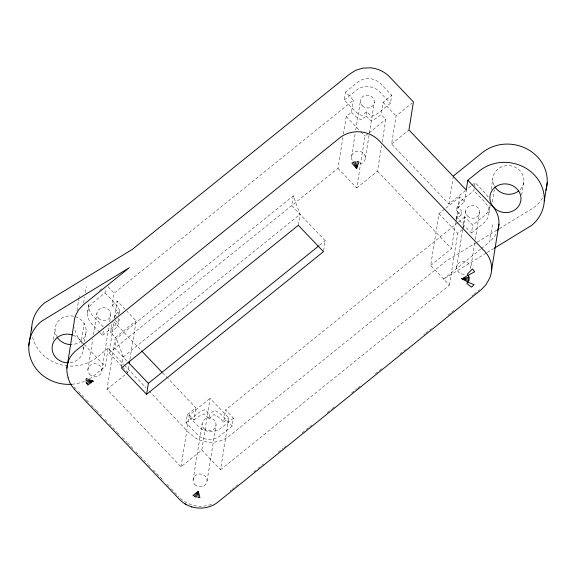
<?xml version="1.0" encoding="UTF-8"?>
<svg xmlns="http://www.w3.org/2000/svg" width="576" height="576" viewBox="0 0 576 576"><rect width="100%" height="100%" fill="white"/><g stroke="black" fill="none" stroke-linecap="round" stroke-linejoin="round"><path stroke-width="0.43" stroke-dasharray="2.88 2.16" d="M53.366 339.538L55.037 329.098M76.954 310.543L78.905 298.361M79.042 297.497L79.322 295.754M83.635 303.048L84.607 296.957M85.306 292.608L86.285 286.517M83.758 343.922L81.295 341.345L84.226 323.078M87.516 312.97L88.783 305.057M83.196 349.61L83.894 345.262M84.449 341.784L86.119 331.344M87.869 369.677L92.779 339.034M93.478 334.656L96.84 313.646M99.598 332.215L91.699 323.942A16.373 15.041 9 0 1 92.894 302.695L105.034 292.903L105.739 288.504M100.21 332.856L102.643 335.398L103.766 328.363M118.994 315.295L117.713 311.926L112.169 305.352L114.12 293.17L353.398 100.166L345.578 91.98L357.718 82.188A16.373 15.041 9.1 0 1 380.794 83.858L391.738 95.321L390.47 103.241L378.331 113.026L374.818 115.171L371.196 116.266L366.818 111.686L361.973 115.603L358.495 113.99L355.255 111.355L344.311 99.9L345.578 91.98M101.858 370.685L109.145 325.159M109.706 321.66L110.83 314.654M89.323 378.814A38.981 35.806 9.1 0 0 93.701 375.775L105.264 366.451L108.187 348.178L123.696 364.428M201.809 450.058L220.565 469.699L228.859 417.931L210.103 398.29L201.809 450.058L181.001 466.834L107.021 389.347L115.315 337.579L110.628 332.669L112.435 321.372M114.278 318.355L114.826 314.95L119.678 311.033L118.39 307.663L115.978 304.358L105.034 292.903M121.781 366.228L109.073 352.922L114.134 321.336M114.696 317.822L117.367 301.154L126.439 310.658M119.268 313.589L119.678 311.033M110.628 332.669C115.02 329.566 119.29 325.31 119.196 319.529L117.014 317.239M298.296 225.295L300.053 214.337L293.278 195.862L116.417 338.515L114.854 348.257L127.49 361.49M121.572 367.106L123.192 356.99L116.417 338.515M107.021 389.347L127.829 372.564L128.952 365.544M129.938 359.402L136.123 320.796L127.044 311.292M457.891 222.588L225.605 409.946L233.417 418.133L232.15 426.053L220.5 435.449A16.387 15.055 9.2 0 1 197.374 434.628L185.998 422.712L187.265 414.799L195.934 407.801L168.149 378.698M181.001 466.834L189.295 415.073L210.103 398.29M189.295 415.073L193.982 419.983L195.934 407.801M193.104 479.902L202.082 423.878M193.982 419.983L200.383 415.303L204.343 413.935L208.958 418.529L209.642 414.266L214.459 410.378C222.113 413.158 226.238 420.948 232.15 426.053M207.094 480.917L216.065 424.886M208.958 418.529L213.775 414.641C217.879 415.872 220.831 419.09 223.654 422.129L225.605 409.946M293.278 195.862L291.715 205.603L325.224 240.703L323.604 250.826M109.073 352.922L337.954 168.307L342.871 137.599M343.433 134.093L346.241 116.539L351.446 112.349L353.398 100.166M351.425 157.09L355.212 133.452M355.766 129.953L360.396 101.059M351.446 112.349L357.818 118.253L361.289 119.866L366.142 115.949L366.818 111.686M337.954 168.307L356.71 187.956L364.997 136.188L368.467 133.387M365.407 158.105L374.386 102.074M366.142 115.949L370.512 120.528L374.134 119.434L377.647 117.288L381.118 114.494L383.069 102.312L391.738 95.321M356.71 187.956L377.51 171.173L381.586 145.728M382.154 142.214L385.805 119.405L381.118 114.494M465.559 190.57L448.913 203.998L391.608 143.971L396.094 115.956L412.042 103.09M220.565 469.699L449.438 285.091L430.682 265.442L438.977 213.674L445.219 208.642M448.913 203.998L453.262 176.861M456.617 220.529L456.106 219.182L460.958 215.266L456.581 210.686C456.725 200.678 467.726 196.589 473.825 190.548L474.386 187.034M456.106 219.182L456.79 214.92L461.635 211.003L457.265 206.424M430.682 265.442L451.49 248.659L455.71 222.336M456.271 218.83L459.785 196.891L464.472 201.809L458.237 207.526L456.581 210.686M449.438 285.091L457.733 233.323L462.931 229.126M460.958 215.266L461.635 211.003M464.472 201.809L466.423 189.626L471.089 185.861M456.66 267.322L462.686 229.68M462.83 228.802L465.631 211.291M463.068 228.276L464.882 216.943L472.702 225.13L471.434 233.05L460.49 221.587L458.071 218.29L456.79 214.92M474.53 186.149L475.092 182.635L486.036 194.09L488.455 197.395M474.71 242.942L470.65 268.337A7.02 6.444 9.1 0 0 462.996 261.382A7.02 6.444 9.1 0 0 456.847 269.194A7.02 6.444 9.1 0 0 466.279 273.881M475.272 239.443L479.621 212.306M491.134 189.274L492.804 178.834M488.945 212.983L490.212 205.063A16.373 15.041 9.1 0 1 487.606 212.422L484.834 215.345L472.702 225.13M492.336 201.888L494.287 189.713M481.37 248.537L489.73 241.798L492.653 223.531M521.662 195.005L523.886 181.08M119.196 319.529L117.547 322.69L114.775 325.613L102.643 335.398M495.907 234.05L494.474 236.786L489.73 241.798M99.562 290.426L101.585 288.792M344.311 99.9L356.45 90.108A16.373 15.041 9.1 0 1 379.526 91.778L390.47 103.241M112.169 305.352L117.367 301.154M115.315 337.579L136.123 320.796M369.158 132.833L385.805 119.405M108.187 348.178L96.631 357.502A38.981 35.806 9.1 0 1 68.566 365.998M123.192 356.99L300.053 214.337M391.608 143.971L408.946 129.982M319.63 245.218L325.224 240.703M471.758 185.321L475.092 182.635M445.91 208.08L459.785 196.891M185.998 422.712L201.067 411.041L205.027 409.673L209.642 414.266M458.59 222.026L464.882 216.943M223.654 422.129L228.859 417.931M233.417 418.133L221.767 427.536A16.387 15.055 9.1 0 1 198.641 426.715L187.265 414.799M471.434 233.05L483.566 223.258L486.338 220.342A16.373 15.041 9.1 0 0 487.181 205.315L484.769 202.01L473.825 190.548M480.679 249.098L443.081 279.425L486.511 252.936M230.04 491.033L231.437 489.91M232.135 489.341L234.936 487.087M235.634 486.526L238.428 484.265M253.807 471.859L257.306 469.044M258.005 468.475L263.592 463.968M278.273 452.124L283.169 448.178M283.867 447.617L286.661 445.356M302.047 432.95L305.539 430.135M306.238 429.566L309.031 427.313M309.737 426.751L311.832 425.059M327.211 412.654L331.402 409.27M332.107 408.708L334.901 406.447M351.677 392.918L357.271 388.404M357.97 387.842L360.065 386.15M375.444 373.745L383.134 367.538M399.917 354.01L405.504 349.495M423.684 334.836L425.081 333.706M425.779 333.144L431.374 328.63M448.15 315.101L450.943 312.847M451.642 312.278L454.442 310.025M471.917 295.927L473.314 294.797M474.012 294.235L479.606 289.728M476.482 242.568L446.004 261.158L229.097 436.111A28.066 25.776 9.1 0 1 195.098 437.76L189.461 433.31L148.514 390.42M477.245 242.1L498.578 229.09M499.342 228.622L534.398 207.245A38.981 35.798 9.2 0 0 542.851 197.381M487.274 252.468L493.373 248.753M383.069 102.312L396.094 115.956M346.241 116.539L360.086 131.04M360.698 131.681L364.997 136.188M438.977 213.674L457.733 233.323M377.51 171.173L451.49 248.659M108.108 286.877L114.12 293.17M114.826 314.95L116.467 316.663M115.236 320.357L118.519 323.791M113.81 321.782L140.983 350.244M162.59 372.881L167.53 378.05M103.298 326.844L92.966 316.022A16.373 15.041 9.2 0 1 89.122 302.717M124.315 365.076L146.03 387.821M122.386 366.862L125.41 370.03M126.014 370.663L127.829 372.564M84.37 344.563L105.264 366.451M74.052 386.964L75.91 388.908M78.386 391.5L85.817 399.283M86.436 399.931L88.913 402.523M91.39 405.115L95.724 409.658M96.343 410.306L101.916 416.138M105.005 419.386L106.862 421.33M109.339 423.922L116.77 431.705M117.389 432.353L119.866 434.945M122.342 437.537L126.677 442.08M127.296 442.728L132.862 448.56M135.958 451.807L139.673 455.695M140.292 456.343L147.722 464.126M148.342 464.774L150.818 467.366M153.295 469.958L163.814 480.982M166.91 484.229L170.626 488.117M171.245 488.765L178.675 496.548M352.181 160.38A7.02 6.444 9.1 0 1 355.788 151.546A7.02 6.444 9.1 0 1 365.112 155.873A7.02 6.444 9.1 0 1 359.878 163.951M81.295 341.345A28.166 25.87 9.1 0 1 74.362 327.564M211.363 504.338A28.066 25.776 9.1 0 1 179.294 497.196M494.136 185.458A15.595 14.321 9.2 0 1 500.09 167.594A15.595 14.321 9.2 0 1 520.258 171.022A15.595 14.321 9.2 0 1 519.919 189.842M67.723 365.926A38.981 35.806 9.1 0 1 32.53 336.766M75.384 316.685A15.595 14.321 9.1 0 1 86.062 332.093A15.595 14.321 9.1 0 1 72.216 344.527M56.714 336.398A15.595 14.321 9.1 0 1 58.226 321.185A15.595 14.321 9.1 0 1 73.807 316.26M84.578 381.204A38.981 35.806 9.1 0 1 71.575 384.278M83.023 346.608A15.595 14.321 9.1 0 1 69.293 362.801M73.217 335.225A15.595 14.321 9.1 0 1 82.181 343.692M194.897 484.603A7.02 6.444 9.1 0 0 206.762 482.566A7.02 6.444 9.1 0 0 198.641 474.062A7.02 6.444 9.1 0 0 194.897 484.603M203.875 428.58A7.02 6.444 9.1 0 0 215.734 426.535A7.02 6.444 9.1 0 0 207.612 418.032A7.02 6.444 9.1 0 0 203.875 428.58M89.662 374.378A7.02 6.444 9.1 0 0 101.527 372.334A7.02 6.444 9.1 0 0 93.406 363.83A7.02 6.444 9.1 0 0 89.662 374.378M467.424 215.993A7.02 6.444 9.1 0 0 479.29 213.955A7.02 6.444 9.1 0 0 471.168 205.445A7.02 6.444 9.1 0 0 467.424 215.993M362.189 105.761A7.02 6.444 9.1 0 0 374.054 103.723A7.02 6.444 9.1 0 0 365.933 95.22A7.02 6.444 9.1 0 0 362.189 105.761M98.633 318.348A7.02 6.444 9.1 0 0 110.498 316.303A7.02 6.444 9.1 0 0 102.377 307.8A7.02 6.444 9.1 0 0 98.633 318.348"/><path stroke-width="0.86" d="M198.346 491.371L198.029 497.664L199.915 497.578L198.346 491.371L193.018 495.346L196.164 497.304L198.346 491.371L194.458 496.512M356.659 168.559L357.098 161.518L358.956 161.878L356.659 168.559L351.864 163.102L355.212 161.611L356.659 168.559L353.426 162.151M66.888 368.158L74.102 322.474A28.166 25.87 9.1 0 1 75.434 315.85L78.595 309.823L83.354 304.79L129.37 267.674L41.602 321.206A38.981 35.806 9.1 0 0 32.083 362.153A38.981 35.806 9.1 0 0 71.575 384.278M28.8 345.679L31.723 327.406M129.233 363.794L129.658 361.159M146.606 394.322L323.467 251.669L298.296 225.295L121.435 367.949L146.606 394.322L148.363 383.357L318.931 245.779M494.136 248.285L531.468 225.511A38.981 35.806 9.1 0 0 534.319 174.917A38.981 35.806 9.1 0 0 479.376 170.942L467.813 180.266L466.25 190.008L408.946 129.982L413.431 101.974L389.542 76.81A28.166 25.87 9.1 0 0 370.116 67.802L362.801 68.155L355.882 70.25L349.834 73.937L132.293 249.408L44.532 302.933A38.981 35.806 9.1 0 0 31.68 329.954M491.623 269.849L498.946 224.179M544.277 201.038L547.2 182.772M468.857 280.649L469.051 277.2L467.345 274.075L472.536 268.927L474.638 271.742L461.894 278.791L468.043 282.204L474.062 284.63L471.514 287.143L466.812 283.5L468.857 280.649L461.894 278.791L469.051 277.2M453.398 175.982L482.299 152.676A38.981 35.798 9.2 0 1 528.739 149.918A38.981 35.798 9.2 0 1 545.882 190.318M93.103 381.139L87.782 385.114L86.076 381.989L93.103 381.139L86.27 378.54L85.925 380.246L93.103 381.139L86.71 383.645M461.894 278.791L469.195 278.942M67.946 377.568L70.308 383.767L74.311 389.225L179.546 499.457C189.374 509.738 206.59 511.128 217.764 502.222L481.313 289.642L485.899 284.796L487.152 282.456A28.058 25.769 9.1 0 0 484.452 251.05L379.246 140.81A28.08 25.79 9.1 0 0 339.66 137.952L76.104 350.532A28.066 25.776 9.1 0 0 68.17 377.352M184.918 503.82L186.019 504.331M191.297 506.772L191.736 506.988M467.813 180.266L491.782 205.373A28.066 25.776 9.1 0 1 497.621 230.774M141.595 350.892L161.971 372.233M128.102 362.131L148.363 383.357M518.767 190.872A15.595 14.321 9.2 0 1 494.87 186.804M71.402 344.57A15.595 14.321 9.1 0 1 57.103 337.068M68.472 362.837A15.595 14.321 9.1 0 1 52.222 346.241A15.595 14.321 9.1 0 1 72.454 334.958M493.862 207.547A15.595 14.321 9.2 0 0 520.229 203.018A15.595 14.321 9.2 0 0 502.178 184.118A15.595 14.321 9.2 0 0 493.862 207.547"/></g></svg>
